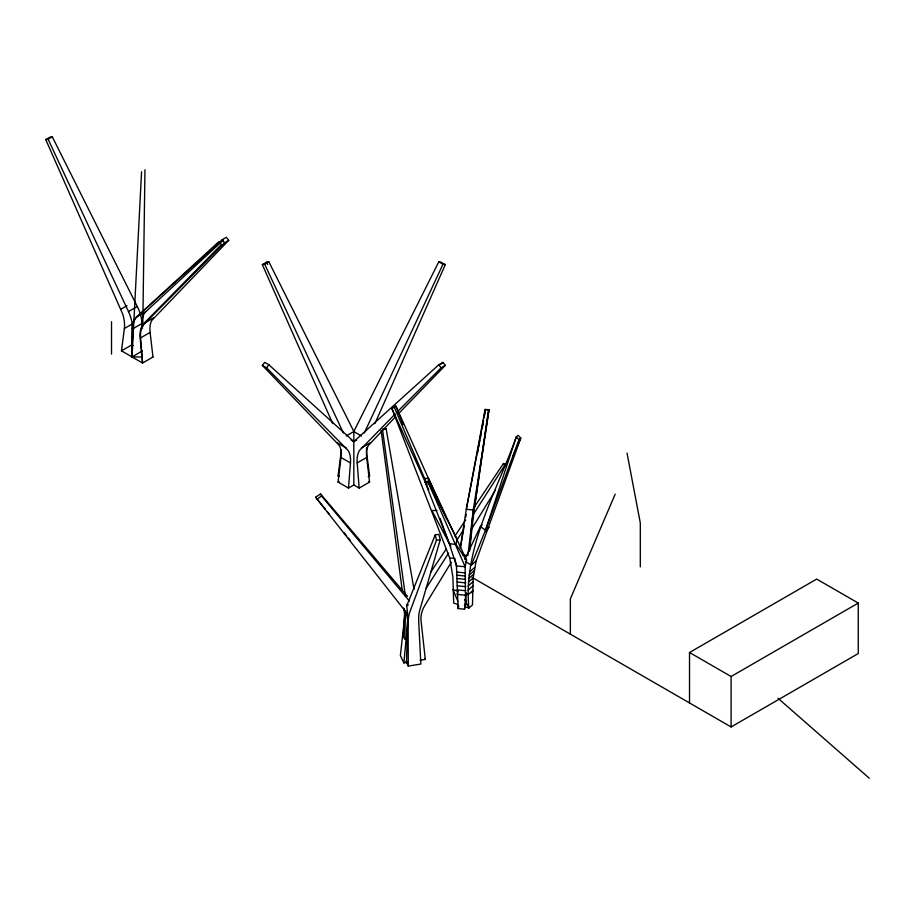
<?xml version="1.0" encoding="UTF-8"?>
<svg xmlns="http://www.w3.org/2000/svg" width="915" height="915" viewBox="0 0 915 915"><rect width="100%" height="100%" fill="white"/><g stroke="black" fill="none" stroke-linecap="round" stroke-linejoin="round"><path stroke-width="1.37" d="M454.961 559.054L456.471 565.928L458.129 608.578L464.523 609.196L466.17 600.194M465.586 605.741L465.129 566.762L466.536 560.186L428.575 478.591L425.418 478.293L424.915 481.748L449.357 543.762L456.471 565.928L465.129 566.762L428.071 482.056L428.575 478.591M464.626 599.417L468.892 608.063C462.887 547.616 496.776 491.755 516.277 436.947L518.119 435.346L520.784 438.079L476.155 560.952L473.192 577.948L472.472 604.941L468.892 608.063L464.843 606.702M142.774 326.678L144.959 169.79M141.802 356.976L132.035 356.93L132.549 328.954A29.429 17.362 61.1 0 0 128.477 311.569L48.106 139.194L45.75 139.583L122.713 314.074A29.429 17.362 61.1 0 1 124.36 328.519L121.489 350.845L142.58 363.026L152.977 357.022L150.106 332.397A29.429 16.619 58.9 0 1 151.753 320.422L228.716 240.325L226.36 237.305L222.196 239.707L137.181 316.601A29.429 17.362 61.1 0 0 132.549 328.954L141.917 323.544A29.429 16.619 58.9 0 1 145.988 311.512L223.352 240.085M458.186 605.867L458.129 608.578L458.838 606.279M404.75 639.425L405.345 615.806A29.429 6.782 81.9 0 1 405.688 610.774M141.779 350.548L142.431 350.925L132.035 356.93L141.573 171.745M403.195 637.835L404.407 617.248A29.429 7.274 81.2 0 0 404.384 608.841M262.342 365.382L339.316 445.468A29.429 16.619 -58.9 0 1 340.952 457.443L338.081 482.068L348.489 488.072L350.468 462.933A29.429 17.362 -61.1 0 0 348.329 450.683L266.574 367.819L262.342 365.382L264.698 362.351L268.861 364.765L353.831 441.602L356.553 440.046M464.523 609.196L466.456 592.851M121.489 350.845L131.897 344.841L133.133 331.207M407.781 662.288L403.881 662.906L407.587 622.989A29.429 23.515 -26.4 0 0 403.549 608.978L315.641 497.222L320.536 493.94L407.507 596.42M469.406 551.059L473.261 509.987L488.999 409.748L474.37 508.145L469.441 551.082M467.874 555.599L473.261 509.987L474.37 508.145L488.461 409.897L485.087 409.577L466.295 509.312L460.291 547.879M339.088 476.475L338.081 475.903L340.952 453.566A29.429 17.362 61.1 0 0 341.146 449.688M460.417 547.811L464.282 525.553M465.724 517.215L466.215 514.436M477.561 452.845L478.088 450.043M478.602 447.241L479.906 440.241M480.432 437.439L480.947 434.636M482.251 427.637L483.555 420.625M484.069 417.823L485.625 409.428L488.999 409.748M483.486 420.523L466.295 509.312L473.261 509.987M484.024 417.743L485.087 409.577M466.536 560.186L455.979 544.402L457.043 539.061L428.071 482.056L424.915 481.748M406.718 605.902A29.429 6.782 81.9 0 1 406.878 605.478L435.185 534.92L438.857 534.337L440.275 539.678L419.505 611.083A29.429 6.05 79.9 0 0 418.784 623.195L420.854 664.05L408.262 666.074L405.997 661.351M457.797 592.016L457.077 594.395L465.735 595.23M464.797 559.477L480.329 526.56L485.488 530.197L516.277 436.947L518.942 439.68L485.488 530.197L471.305 565.184L465.392 561.478M435.185 534.92L436.478 540.285L409.588 612.673A29.429 6.782 81.9 0 0 408.136 624.899L408.262 666.074M615.177 494.192L570.354 598.879L570.354 634.164M512.949 456.185L520.784 438.079L518.942 439.68M374.887 423.656L445.308 264.629L441.076 262.193L438.788 261.839L353.831 431.445L268.861 261.839L266.574 262.193L262.342 264.629L332.774 423.656M364.307 432.932L442.963 264.252L445.308 264.629M471.911 592.897L473.112 590.335L468.274 594.567L465.838 593.709M451.278 562.313L424.857 605.478A29.429 23.367 -28.3 0 0 421.06 620.805L425.303 659.395L420.134 660.298M472.426 527.772L495.541 490.005M426.196 588.185L448.579 553.163M456.974 540.033L463.276 530.185M473.764 513.761L504.542 465.609L503.456 463.505L473.467 508.305M430.622 572.31L446.326 548.84M454.904 536.041L465.609 520.04M485.842 531.809L489.033 527.097L485.488 530.197M266.574 367.819L268.861 364.765M458.289 604.655L453.691 603.077L452.891 577.102L449.745 558.036L391.917 408.582L395.886 406.088L446.531 518.565M395.543 416.737L368.345 445.468A29.429 16.619 58.9 0 0 366.709 457.443L369.569 482.068L359.172 488.072L353.831 484.984L348.489 488.072M395.211 413.935L359.321 450.683A29.429 17.362 61.1 0 0 357.182 462.933L359.172 488.072M398.357 413.832L445.308 365.382L442.963 362.351L438.788 364.765L353.831 441.602L351.108 440.046M228.716 240.325L224.484 242.772L142.729 325.626A29.429 17.362 61.1 0 0 140.59 337.887L142.58 363.026L140.155 338.138A29.417 16.985 60 0 1 143.952 323.418L221.396 244.557L219.074 241.514L136.392 317.059A29.417 16.985 60 0 0 132.035 329.251L132.035 356.93M397.202 411.933L441.076 367.819L445.308 365.382M440.95 364.204L442.963 362.351M480.329 526.56L482.113 525.004M471.305 565.184L476.155 560.952M469.727 571.795L474.576 567.575M469.143 575.123L473.981 570.891M468.674 578.566L473.524 574.346M468.354 582.18L473.192 577.948M468.171 586L473.021 581.768M468.137 590.095L472.986 585.875M464.385 605.467L466.181 603.9M316.693 499.418L321.554 496.056L320.536 493.94M45.75 139.583L49.982 137.136L52.269 136.792L137.284 306.491A29.429 16.619 58.9 0 1 141.917 323.544L142.008 328.679M48.106 139.194L52.269 136.792M120.872 309.213L126.979 305.69M128.477 311.569L137.284 306.491M137.181 316.601L145.988 311.512M124.36 328.519L133.281 323.361M144.719 322.972L153.594 317.848M262.342 264.629L264.698 264.252L268.861 261.839M140.59 337.887L150.106 332.397M346.202 435.963L353.831 431.56L361.448 435.963M340.952 453.566L341.547 453.222M361.311 448.018L370.186 442.894M357.182 462.933L366.709 457.443M338.081 475.903L338.733 475.526M338.081 482.068L339.088 481.484M368.23 476.669L369.569 475.903L366.709 453.566A29.429 17.362 -61.1 0 1 366.583 447.927M689.521 702.96L689.521 652.509L816.706 579.081L858.27 603.077L858.27 653.527L731.096 726.956L472.186 577.479M689.521 652.509L731.096 676.505L858.27 603.077M383.774 428.575L386.119 428.689L414.015 589.386M382.699 429.284L386.119 428.689M406.592 604.701L407.816 604.495M407.312 661.934L406.523 662.071L407.575 620.05A29.429 7.274 81.2 0 0 406.729 605.719M436.478 540.285L440.275 539.678M406.878 605.478L408.101 605.273M436.913 510.513L431.88 510.49L450.786 546.244M449.745 558.036L454.778 558.402M455.979 544.402L449.357 543.762L440.081 518.382M462.921 555.119L466.627 555.485M456.791 572.069L465.449 572.904M456.905 575.203L465.563 576.05M456.997 578.52L465.655 579.355M457.065 582.032L465.724 582.866M457.1 585.794L465.758 586.629M457.1 589.889L465.758 590.724M458.163 591.273L452.971 589.546L457.82 601.166M503.456 463.505L505.869 464.328M504.542 465.609L505.457 465.929M438.788 261.839L442.963 264.252M337.463 442.894L346.419 448.098M340.952 457.443L350.468 462.933M368.917 475.526L369.569 475.903M131.897 344.841L133.213 345.607M152.313 356.633L152.977 357.022M368.573 481.484L369.569 482.068M778.047 698.294L869.25 778.207M321.554 496.056L409.348 600.995M315.641 497.222L325.397 509.369M327.181 511.577L328.954 513.784M344.029 532.564L346.694 535.87M348.466 538.089L350.239 540.296M438.788 364.765L441.076 367.819M222.196 239.707L224.484 242.772M424.834 658.491L425.303 659.395M403.881 662.906L400.381 655.632L404.636 616.836A29.429 22.795 -25 0 0 403.572 608.086M266.574 262.193L267.683 264.504M264.698 264.252L343.354 432.932M428.803 489.868L391.917 408.582L393.313 407.026L395.886 406.088L403.149 424.629M394.491 407.644L427.111 484.47M627.038 453.062L640.306 522.98L640.306 566.865M382.47 429.318L405.459 596.477M381.12 430.405L402.177 589.786M731.096 676.505L731.096 726.956M353.831 431.56L353.831 484.984M111.516 321.668L111.516 354.071"/></g></svg>
